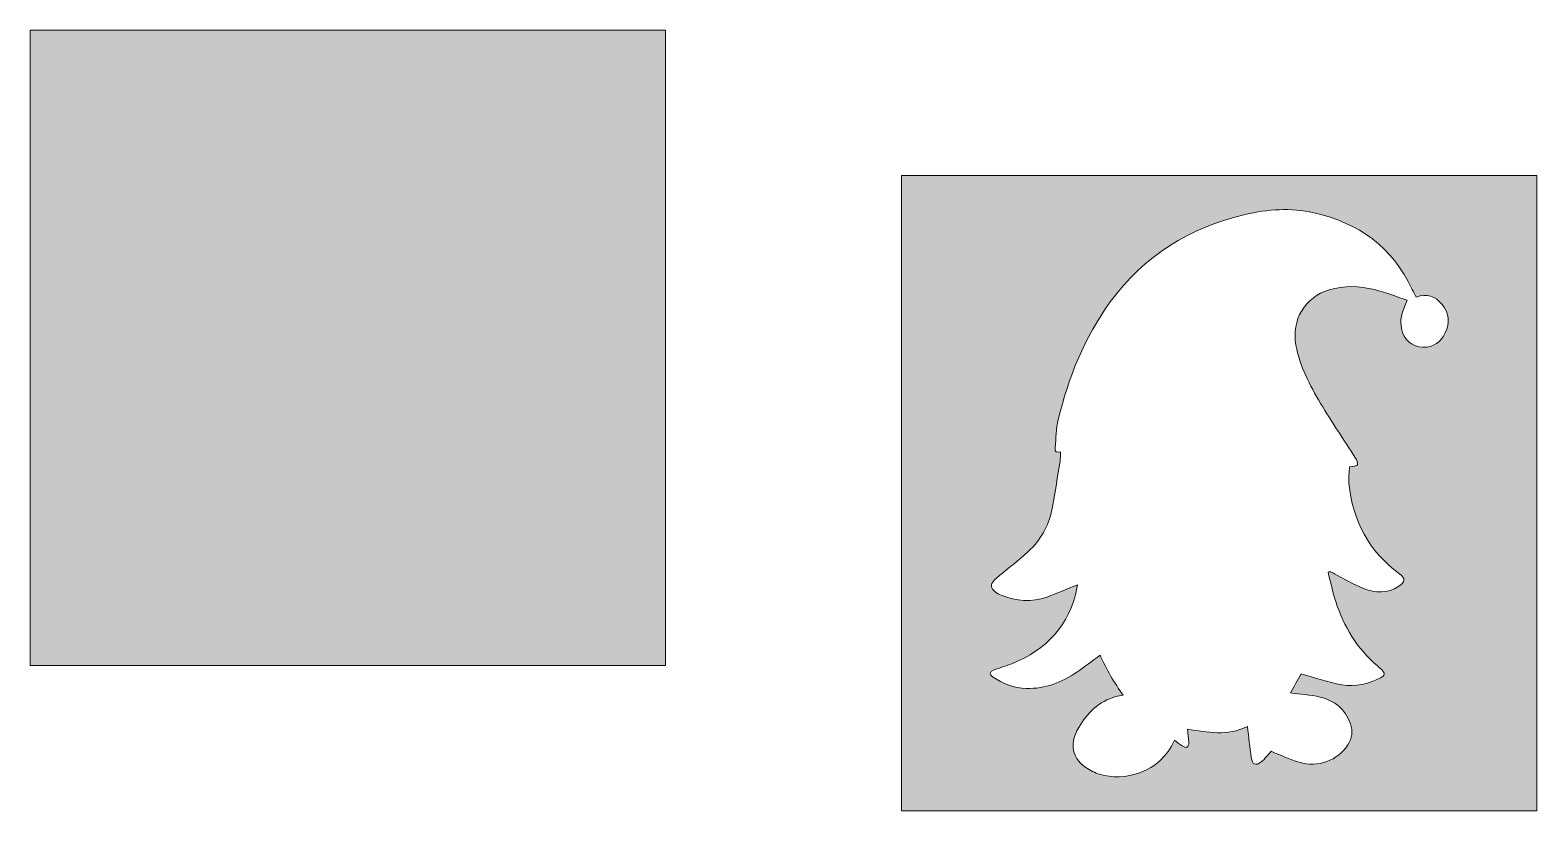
# Model space of a CAD drawing. Header units: inches. Extents: x -142 to 4582, y -2318 to 1360.
# Drawn here: x -142 to 2182, y -1090 to 114 of the extents above; entities that cross this region are included whole.
import ezdxf

# ---------------------------------------------------------------- set-up
doc = ezdxf.new("R2010")
doc.units = ezdxf.units.IN
doc.header["$MEASUREMENT"] = 0
doc.layers.add('Layer 1', color=7, linetype='Continuous')

# ---------------------------------------------------------------- blocks, each defined once
blk = doc.blocks.new('block 3')
at = {"layer": 'Layer 1', "true_color": 0x264847}
h = blk.add_hatch(color=129, dxfattribs=at)
h.dxf.hatch_style = 2
h.paths.add_polyline_path([(837.8, 113.9), (837.8, -865.7), (-141.8, -865.7), (-141.8, 113.9)])
at = {"layer": 'Layer 1', "lineweight": 0}
blk.add_lwpolyline([(837.8, 113.9), (837.8, -865.7), (-141.8, -865.7), (-141.8, 113.9), (837.8, 113.9)], dxfattribs=at)

msp = doc.modelspace()

# ---------------------------------------------------------------- hatches: boundary and pattern name
at = {"layer": 'Layer 1', "true_color": 0xffeed6}
h = msp.add_hatch(color=7, dxfattribs=at)
h.dxf.hatch_style = 2
h.paths.add_polyline_path([(1202.2, -110.2), (1202.2, -1089.8), (2181.8, -1089.8), (2181.8, -110.2)])
edge = h.paths.add_edge_path()
edge.add_spline(control_points=[(2040.5, -352.8), (2033.7, -366.9), (2022.4, -375.1), (2006.2, -375.1), (1989.9, -375.2), (1976.2, -363.2), (1973.1, -346.1), (1970.6, -333), (1972.2, -324.4), (1981.7, -302.3), (1964.8, -296.8), (1948.3, -290.5), (1931.3, -286.2), (1908.2, -280.5), (1884.6, -279.5), (1861.3, -286.5), (1824, -297.7), (1803.1, -333.3), (1810.2, -371.7), (1816.3, -404.6), (1831.6, -433.5), (1848.3, -461.6), (1865.3, -490.2), (1884.2, -517.7), (1902, -545.8), (1904, -548.8), (1906.2, -553.6), (1905.1, -556.1), (1904.1, -558.5), (1898.7, -559), (1892.9, -559.3), (1892.5, -567.7), (1891.1, -576.3), (1891.9, -584.6), (1897.5, -642.5), (1922.8, -689.5), (1969.9, -724.3), (1979.6, -731.5), (1979.1, -736.7), (1969, -743.5), (1951.5, -755.1), (1932.7, -754.1), (1914.6, -747), (1899.1, -741), (1884.7, -732.1), (1869.8, -724.5), (1867.3, -723.2), (1864.9, -721.9), (1862.4, -720.6), (1861.5, -721), (1860.7, -721.4), (1859.8, -721.8), (1863.7, -736.9), (1866.8, -752.2), (1871.6, -767), (1884.2, -805.6), (1904.2, -839.6), (1935.8, -866), (1938.2, -868), (1940.4, -870.2), (1942.6, -872.5), (1948, -878.1), (1947.7, -880.9), (1940.9, -884.5), (1922.1, -894.6), (1901.7, -899.2), (1880.9, -895.3), (1859.9, -891.5), (1839.6, -884.5), (1818.4, -878.7), (1813.4, -887.7), (1807.2, -898.4), (1801.9, -907.9), (1816.7, -909.9), (1832.4, -910.8), (1847.5, -914.4), (1869.8, -919.8), (1886.6, -933), (1894.3, -955.7), (1898.1, -967), (1896.9, -977.8), (1890.4, -988), (1874.8, -1012.2), (1844.3, -1023.7), (1815.2, -1014.9), (1800.3, -1010.4), (1786.1, -1003.6), (1771.9, -997.9), (1767.6, -1002.7), (1762.8, -1009.4), (1756.6, -1014.4), (1748.2, -1021.1), (1742.6, -1018.1), (1741.3, -1007.5), (1739.4, -992), (1737.4, -976.5), (1735.3, -959.8), (1704.2, -975.2), (1674.1, -968.2), (1643, -964), (1643.8, -971), (1644.9, -977.3), (1645.1, -983.7), (1645.2, -986.5), (1644.1, -990.1), (1642.2, -991.8), (1641.1, -992.8), (1636.9, -991), (1634.7, -989.6), (1630.6, -987), (1626.8, -983.7), (1622.8, -980.6), (1601.2, -1032.4), (1543.5, -1044.8), (1507.6, -1033.4), (1503.9, -1032.2), (1500.2, -1030.8), (1496.7, -1029.1), (1466.5, -1014.6), (1458.6, -990), (1475.3, -961.2), (1488.5, -938.4), (1506.7, -921.2), (1532.5, -913.6), (1536.1, -912.5), (1540, -912.2), (1543.8, -911.6), (1537.3, -901.6), (1530.3, -891.8), (1524.3, -881.5), (1518.5, -871.3), (1513.6, -860.6), (1508.1, -849.7), (1495.8, -858.8), (1484.3, -867.6), (1472.5, -875.8), (1449.1, -892), (1423.4, -901.6), (1394.6, -901.2), (1375.3, -900.9), (1358.4, -893.4), (1342.5, -883.3), (1337.2, -879.9), (1337.7, -875.4), (1343.9, -872.9), (1353.1, -869.2), (1362.7, -866.5), (1372, -862.9), (1425.9, -841.7), (1460.6, -803.7), (1472.6, -746.3), (1473, -744.6), (1473, -742.8), (1473.2, -741.3), (1457.4, -747.7), (1442, -754.2), (1426.4, -760.1), (1402.6, -768.9), (1379, -766.2), (1355.7, -757.3), (1352.4, -756), (1349.1, -754.2), (1346.2, -752), (1340, -747.2), (1339, -740.6), (1344.3, -734.9), (1348.9, -730), (1354.6, -726.1), (1359.8, -721.7), (1373.6, -710), (1388.1, -699), (1401, -686.4), (1419.3, -668.6), (1430.3, -646.3), (1434.8, -621.1), (1439, -597.7), (1442.8, -574.1), (1446.5, -550.6), (1447.2, -546.2), (1447, -541.7), (1447.3, -536.3), (1441.6, -537.6), (1438, -536.6), (1438.8, -529.9), (1440.5, -515.4), (1440.3, -500.6), (1443.7, -486.6), (1459.4, -421.4), (1484.3, -359.7), (1523.9, -305.2), (1575.6, -233.8), (1646.5, -190.5), (1731.8, -170.4), (1766.9, -162.1), (1802.3, -159.6), (1837.8, -167.6), (1906.8, -183.2), (1959.2, -220.5), (1989.5, -285.8), (1991.3, -289.6), (1993.3, -293.3), (1995.6, -297.7), (2011.9, -291.4), (2025.3, -296.2), (2035.9, -309.3), (2046.7, -322.7), (2047.7, -337.7), (2040.5, -352.8)], knot_values=[0, 0, 0, 0, 1, 1, 1, 2, 2, 2, 3, 3, 3, 4, 4, 4, 5, 5, 5, 6, 6, 6, 7, 7, 7, 8, 8, 8, 9, 9, 9, 10, 10, 10, 11, 11, 11, 12, 12, 12, 13, 13, 13, 14, 14, 14, 15, 15, 15, 16, 16, 16, 17, 17, 17, 18, 18, 18, 19, 19, 19, 20, 20, 20, 21, 21, 21, 22, 22, 22, 23, 23, 23, 24, 24, 24, 25, 25, 25, 26, 26, 26, 27, 27, 27, 28, 28, 28, 29, 29, 29, 30, 30, 30, 31, 31, 31, 32, 32, 32, 33, 33, 33, 34, 34, 34, 35, 35, 35, 36, 36, 36, 37, 37, 37, 38, 38, 38, 39, 39, 39, 40, 40, 40, 41, 41, 41, 42, 42, 42, 43, 43, 43, 44, 44, 44, 45, 45, 45, 46, 46, 46, 47, 47, 47, 48, 48, 48, 49, 49, 49, 50, 50, 50, 51, 51, 51, 52, 52, 52, 53, 53, 53, 54, 54, 54, 55, 55, 55, 56, 56, 56, 57, 57, 57, 58, 58, 58, 59, 59, 59, 60, 60, 60, 61, 61, 61, 62, 62, 62, 63, 63, 63, 64, 64, 64, 65, 65, 65, 66, 66, 66, 67, 67, 67, 68, 68, 68, 69, 69, 69, 69], degree=3, periodic=1)

# ---------------------------------------------------------------- linework, layer by layer
at = {"layer": 'Layer 1', "lineweight": 0}
msp.add_lwpolyline([(1202.2, -110.2), (1202.2, -1089.8), (2181.8, -1089.8), (2181.8, -110.2), (1202.2, -110.2)], dxfattribs=at)
msp.add_open_spline([(2040.5, -352.8), (2033.7, -366.9), (2022.4, -375.1), (2006.2, -375.1), (1989.9, -375.2), (1976.2, -363.2), (1973.1, -346.1), (1970.6, -333), (1972.2, -324.4), (1981.7, -302.3), (1964.8, -296.8), (1948.3, -290.5), (1931.3, -286.2), (1908.2, -280.5), (1884.6, -279.5), (1861.3, -286.5), (1824, -297.7), (1803.1, -333.3), (1810.2, -371.7), (1816.3, -404.6), (1831.6, -433.5), (1848.3, -461.6), (1865.3, -490.2), (1884.2, -517.7), (1902, -545.8), (1904, -548.8), (1906.2, -553.6), (1905.1, -556.1), (1904.1, -558.5), (1898.7, -559), (1892.9, -559.3), (1892.5, -567.7), (1891.1, -576.3), (1891.9, -584.6), (1897.5, -642.5), (1922.8, -689.5), (1969.9, -724.3), (1979.6, -731.5), (1979.1, -736.7), (1969, -743.5), (1951.5, -755.1), (1932.7, -754.1), (1914.6, -747), (1899.1, -741), (1884.7, -732.1), (1869.8, -724.5), (1867.3, -723.2), (1864.9, -721.9), (1862.4, -720.6), (1861.5, -721), (1860.7, -721.4), (1859.8, -721.8), (1863.7, -736.9), (1866.8, -752.2), (1871.6, -767), (1884.2, -805.6), (1904.2, -839.6), (1935.8, -866), (1938.2, -868), (1940.4, -870.2), (1942.6, -872.5), (1948, -878.1), (1947.7, -880.9), (1940.9, -884.5), (1922.1, -894.6), (1901.7, -899.2), (1880.9, -895.3), (1859.9, -891.5), (1839.6, -884.5), (1818.4, -878.7), (1813.4, -887.7), (1807.2, -898.4), (1801.9, -907.9), (1816.7, -909.9), (1832.4, -910.8), (1847.5, -914.4), (1869.8, -919.8), (1886.6, -933), (1894.3, -955.7), (1898.1, -967), (1896.9, -977.8), (1890.4, -988), (1874.8, -1012.2), (1844.3, -1023.7), (1815.2, -1014.9), (1800.3, -1010.4), (1786.1, -1003.6), (1771.9, -997.9), (1767.6, -1002.7), (1762.8, -1009.4), (1756.6, -1014.4), (1748.2, -1021.1), (1742.6, -1018.1), (1741.3, -1007.5), (1739.4, -992), (1737.4, -976.5), (1735.3, -959.8), (1704.2, -975.2), (1674.1, -968.2), (1643, -964), (1643.8, -971), (1644.9, -977.3), (1645.1, -983.7), (1645.2, -986.5), (1644.1, -990.1), (1642.2, -991.8), (1641.1, -992.8), (1636.9, -991), (1634.7, -989.6), (1630.6, -987), (1626.8, -983.7), (1622.8, -980.6), (1601.2, -1032.4), (1543.5, -1044.8), (1507.6, -1033.4), (1503.9, -1032.2), (1500.2, -1030.8), (1496.7, -1029.1), (1466.5, -1014.6), (1458.6, -990), (1475.3, -961.2), (1488.5, -938.4), (1506.7, -921.2), (1532.5, -913.6), (1536.1, -912.5), (1540, -912.2), (1543.8, -911.6), (1537.3, -901.6), (1530.3, -891.8), (1524.3, -881.5), (1518.5, -871.3), (1513.6, -860.6), (1508.1, -849.7), (1495.8, -858.8), (1484.3, -867.6), (1472.5, -875.8), (1449.1, -892), (1423.4, -901.6), (1394.6, -901.2), (1375.3, -900.9), (1358.4, -893.4), (1342.5, -883.3), (1337.2, -879.9), (1337.7, -875.4), (1343.9, -872.9), (1353.1, -869.2), (1362.7, -866.5), (1372, -862.9), (1425.9, -841.7), (1460.6, -803.7), (1472.6, -746.3), (1473, -744.6), (1473, -742.8), (1473.2, -741.3), (1457.4, -747.7), (1442, -754.2), (1426.4, -760.1), (1402.6, -768.9), (1379, -766.2), (1355.7, -757.3), (1352.4, -756), (1349.1, -754.2), (1346.2, -752), (1340, -747.2), (1339, -740.6), (1344.3, -734.9), (1348.9, -730), (1354.6, -726.1), (1359.8, -721.7), (1373.6, -710), (1388.1, -699), (1401, -686.4), (1419.3, -668.6), (1430.3, -646.3), (1434.8, -621.1), (1439, -597.7), (1442.8, -574.1), (1446.5, -550.6), (1447.2, -546.2), (1447, -541.7), (1447.3, -536.3), (1441.6, -537.6), (1438, -536.6), (1438.8, -529.9), (1440.5, -515.4), (1440.3, -500.6), (1443.7, -486.6), (1459.4, -421.4), (1484.3, -359.7), (1523.9, -305.2), (1575.6, -233.8), (1646.5, -190.5), (1731.8, -170.4), (1766.9, -162.1), (1802.3, -159.6), (1837.8, -167.6), (1906.8, -183.2), (1959.2, -220.5), (1989.5, -285.8), (1991.3, -289.6), (1993.3, -293.3), (1995.6, -297.7), (2011.9, -291.4), (2025.3, -296.2), (2035.9, -309.3), (2046.7, -322.7), (2047.7, -337.7), (2040.5, -352.8)], degree=3, knots=[0, 0, 0, 0, 1, 1, 1, 2, 2, 2, 3, 3, 3, 4, 4, 4, 5, 5, 5, 6, 6, 6, 7, 7, 7, 8, 8, 8, 9, 9, 9, 10, 10, 10, 11, 11, 11, 12, 12, 12, 13, 13, 13, 14, 14, 14, 15, 15, 15, 16, 16, 16, 17, 17, 17, 18, 18, 18, 19, 19, 19, 20, 20, 20, 21, 21, 21, 22, 22, 22, 23, 23, 23, 24, 24, 24, 25, 25, 25, 26, 26, 26, 27, 27, 27, 28, 28, 28, 29, 29, 29, 30, 30, 30, 31, 31, 31, 32, 32, 32, 33, 33, 33, 34, 34, 34, 35, 35, 35, 36, 36, 36, 37, 37, 37, 38, 38, 38, 39, 39, 39, 40, 40, 40, 41, 41, 41, 42, 42, 42, 43, 43, 43, 44, 44, 44, 45, 45, 45, 46, 46, 46, 47, 47, 47, 48, 48, 48, 49, 49, 49, 50, 50, 50, 51, 51, 51, 52, 52, 52, 53, 53, 53, 54, 54, 54, 55, 55, 55, 56, 56, 56, 57, 57, 57, 58, 58, 58, 59, 59, 59, 60, 60, 60, 61, 61, 61, 62, 62, 62, 63, 63, 63, 64, 64, 64, 65, 65, 65, 66, 66, 66, 67, 67, 67, 68, 68, 68, 69, 69, 69, 69], dxfattribs=at)

# ---------------------------------------------------------------- block references
at = {"layer": 'Layer 1'}
msp.add_blockref('block 3', (0, 0), dxfattribs=at)

doc.saveas('drawing.dxf')
